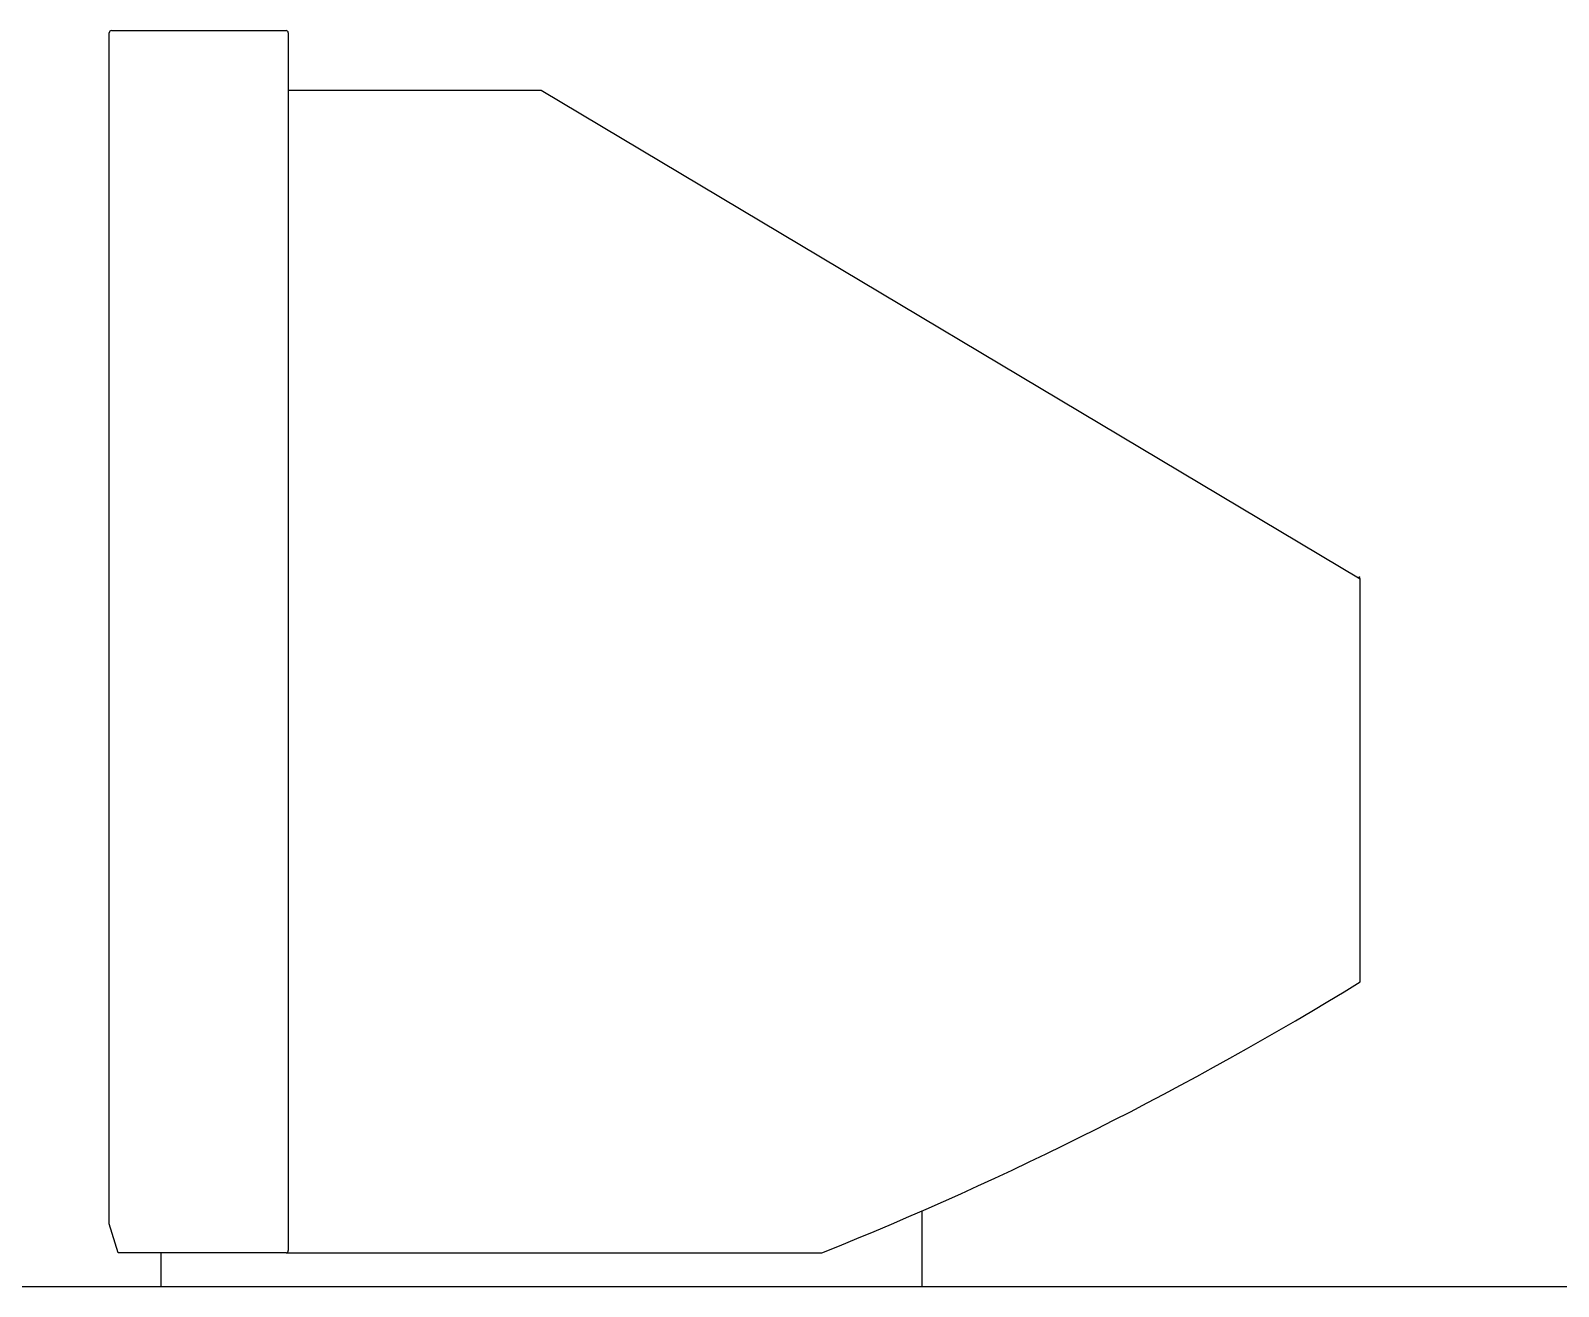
# Model space of a CAD drawing. Header units: inches. Extents: x 11.8 to 54.3, y 10.8 to 35.6.
# Drawn here: x 38.745 to 39.428, y 28.998 to 29.559 of the extents above; entities that cross this region are included whole.
import ezdxf

# ---------------------------------------------------------------- set-up
doc = ezdxf.new("R2010")
doc.units = ezdxf.units.IN
doc.header["$MEASUREMENT"] = 0
doc.layers.add('02', color=2, linetype='Continuous')
doc.layers.add('1', color=1, linetype='Continuous')

msp = doc.modelspace()

# ---------------------------------------------------------------- linework, layer by layer
at = {"layer": '02'}
for p, q in [((38.78002, 29.02634), (38.78002, 29.55834)), ((38.78102, 29.55934), (38.85902, 29.55934)), ((38.86002, 29.55834), (38.86002, 29.01434)), ((38.86002, 29.53276), (38.97305, 29.53276)), ((38.97305, 29.53276), (39.33902, 29.31439)), ((39.33902, 29.13434), (39.33902, 29.31439)), ((39.14325, 28.99834), (39.14325, 29.03208)), ((38.78403, 29.01334), (38.78002, 29.02634)), ((38.85902, 29.01334), (38.78403, 29.01334)), ((38.80312, 29.01334), (38.80312, 28.99834)), ((38.85902, 29.01334), (39.09852, 29.01334)), ((38.80312, 28.99834), (39.14325, 28.99834))]:
    msp.add_line(p, q, dxfattribs=at)
for centre, radius, start, end in [((38.78102, 29.55834), 0.001, 90, 180), ((38.85902, 29.55834), 0.001, 0, 90), ((39.33802, 29.31439), 0.001, 0, 68.25243), ((38.50474, 30.49307), 1.59442, 291.86445, 301.55056), ((38.85902, 29.01434), 0.001, 270, 0)]:
    msp.add_arc(centre, radius, start, end, dxfattribs=at)
at = {"layer": '1'}
msp.add_line((33.61524, 28.99834), (53.94144, 28.99834), dxfattribs=at)

doc.saveas('drawing.dxf')
